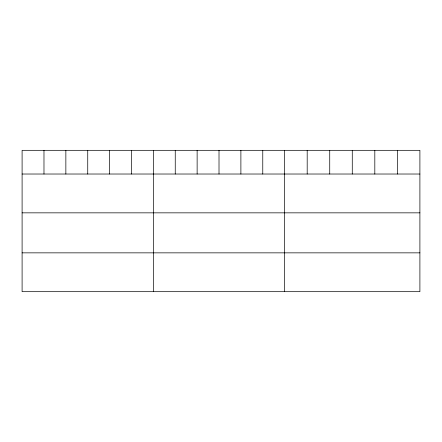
<?xml version="1.0" encoding="UTF-8"?>
<svg xmlns="http://www.w3.org/2000/svg" width="442" height="442" viewBox="0 0 442 442"><rect width="100%" height="100%" fill="white"/><g stroke="black" fill="none" stroke-linecap="round" stroke-linejoin="round"><path stroke-width="0.66" d="M419.9 174.021L419.9 291.676L22.1 291.676L22.1 150.324L419.9 150.324L419.9 174.021L22.1 174.021M22.1 212.845L419.9 212.845M22.1 252.852L419.9 252.852M397.358 150.324L397.358 174.021M374.816 150.324L374.816 174.021M352.274 150.324L352.274 174.021M329.732 150.324L329.732 174.021M307.19 150.324L307.19 174.021M284.648 150.324L284.648 291.676M262.769 150.324L262.769 174.021M240.89 150.324L240.89 174.021M219.011 150.324L219.011 174.021M197.132 150.324L197.132 174.021M175.253 150.324L175.253 174.021M153.374 150.324L153.374 291.676M131.495 150.324L131.495 174.021M109.616 150.324L109.616 174.021M87.737 150.324L87.737 174.021M65.858 150.324L65.858 174.021M43.979 150.324L43.979 174.021"/></g></svg>
